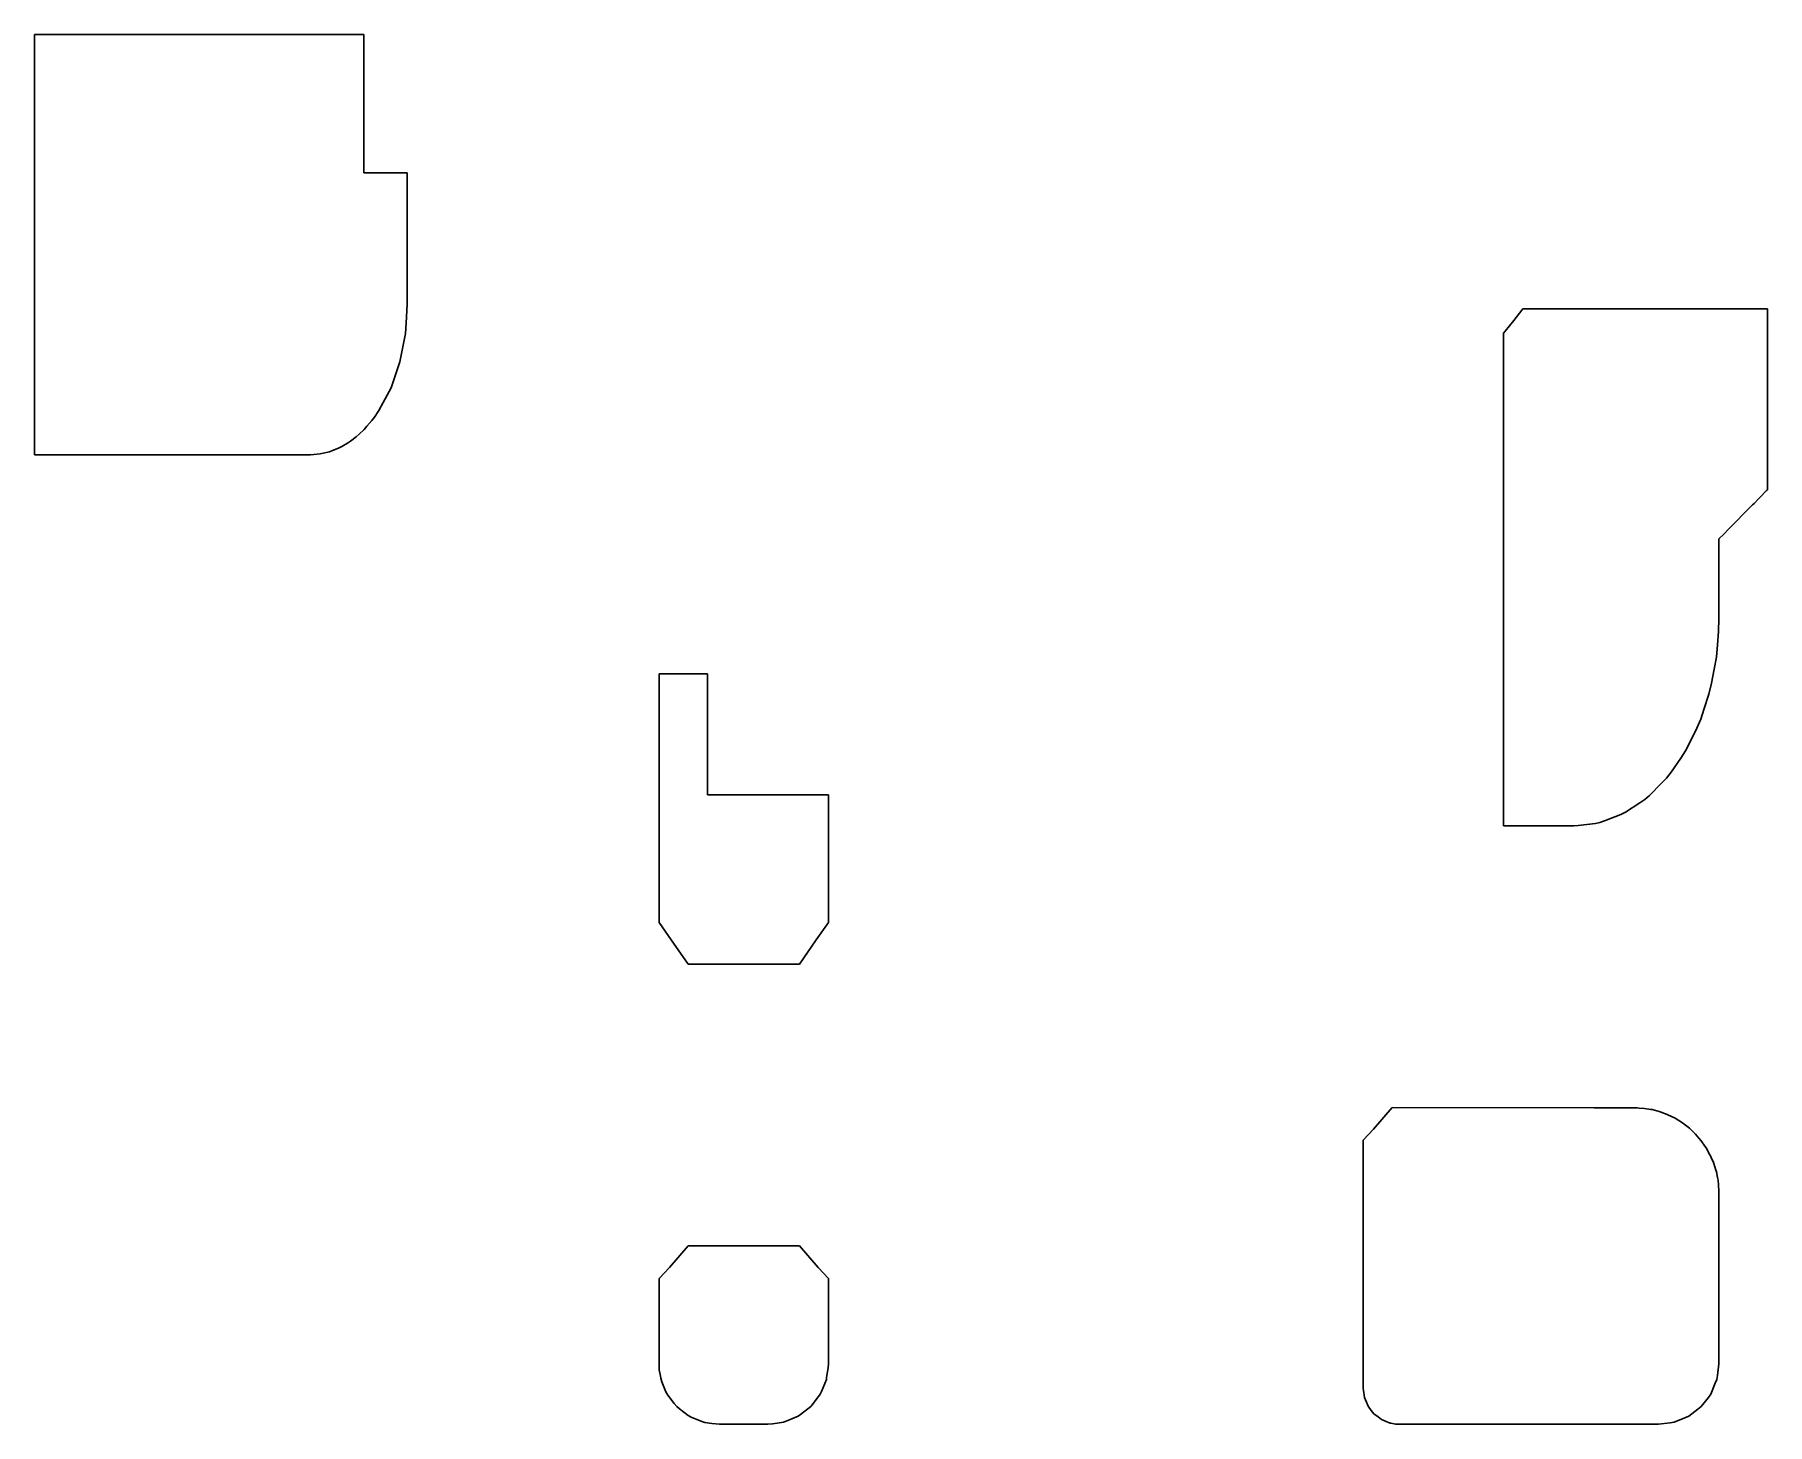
# Model space of a CAD drawing. Header units: metres. Extents: x 2.4 to 74, y -16 to 41.4.
import ezdxf

# ---------------------------------------------------------------- set-up
doc = ezdxf.new("R2010")
doc.units = ezdxf.units.M

msp = doc.modelspace()

# ---------------------------------------------------------------- linework, layer by layer
for p, q in [((8.15, 41.402), (2.4, 41.402)), ((2.4, 41.402), (2.4, 40.985)), ((2.4, 40.985), (2.4, 40.718)), ((16, 41.402), (8.15, 41.402)), ((16, 40.852), (16, 41.402)), ((16, 40.701), (16, 40.852)), ((2.4, 40.718), (2.4, 39.768)), ((16, 40.455), (16, 40.701)), ((16, 39.376), (16, 40.455)), ((2.4, 39.768), (2.4, 39.089)), ((2.4, 39.089), (2.4, 29.862)), ((16, 38.513), (16, 39.376)), ((16, 37.828), (16, 38.513)), ((16, 38.513), (16, 38.513)), ((16, 36.017), (16, 37.828)), ((16, 35.688), (16, 36.017)), ((16.205, 35.688), (16, 35.688)), ((17.8, 35.688), (16.205, 35.688)), ((17.8, 33.794), (17.8, 35.688)), ((17.8, 31.197), (17.8, 33.794)), ((17.8, 30.274), (17.8, 31.197)), ((17.75, 29.484), (17.8, 30.274)), ((2.4, 29.862), (2.4, 28.163)), ((17.723, 29.06), (17.75, 29.484)), ((63.168, 29.158), (63.518, 29.595)), ((63.518, 29.595), (63.9, 30.072)), ((63.9, 30.072), (66.424, 30.072)), ((66.424, 30.072), (67.19, 30.072)), ((67.19, 30.072), (67.535, 30.072)), ((67.535, 30.072), (71.569, 30.072)), ((71.569, 30.072), (71.784, 30.072)), ((71.784, 30.072), (74, 30.072)), ((74, 30.072), (74, 29.569)), ((74, 29.569), (74, 29.091)), ((17.575, 28.3), (17.723, 29.06)), ((63.1, 29.073), (63.168, 29.158)), ((63.1, 26.542), (63.1, 29.073)), ((74, 29.091), (74, 24.332)), ((2.4, 28.163), (2.4, 26.755)), ((17.496, 27.892), (17.575, 28.3)), ((17.255, 27.192), (17.496, 27.892)), ((2.4, 26.755), (2.4, 24.051)), ((16.802, 26.203), (17.126, 26.816)), ((17.126, 26.816), (17.255, 27.192)), ((63.1, 22.176), (63.1, 26.542)), ((16.439, 25.607), (16.628, 25.873)), ((16.628, 25.873), (16.802, 26.203)), ((15.803, 24.895), (16.022, 25.099)), ((16.022, 25.099), (16.132, 25.227)), ((16.132, 25.227), (16.338, 25.463)), ((16.338, 25.463), (16.439, 25.607)), ((14.961, 24.319), (15.09, 24.391)), ((15.09, 24.391), (15.331, 24.524)), ((15.331, 24.524), (15.455, 24.616)), ((15.455, 24.616), (15.686, 24.786)), ((15.686, 24.786), (15.803, 24.895)), ((2.4, 24.051), (6.384, 24.051)), ((6.384, 24.051), (13.8, 24.051)), ((13.8, 24.051), (13.937, 24.061)), ((13.937, 24.061), (14.192, 24.081)), ((14.192, 24.081), (14.328, 24.112)), ((14.328, 24.112), (14.58, 24.17)), ((14.58, 24.17), (14.713, 24.222)), ((14.713, 24.222), (14.961, 24.319)), ((74, 24.332), (74, 22.632)), ((73.639, 22.234), (73.449, 22.042)), ((73.686, 22.282), (73.639, 22.234)), ((73.97, 22.57), (73.686, 22.282)), ((74, 22.6), (73.97, 22.57)), ((74, 22.632), (74, 22.617)), ((74, 22.617), (74, 22.6)), ((63.1, 10.176), (63.1, 22.176)), ((73.155, 21.743), (72.598, 21.178)), ((73.385, 21.976), (73.155, 21.743)), ((73.449, 22.042), (73.385, 21.976)), ((72.2, 20.775), (72, 20.572)), ((72.4, 20.977), (72.2, 20.775)), ((72.598, 21.178), (72.4, 20.977)), ((72, 20.572), (72, 18.821)), ((72, 18.821), (72, 18.644)), ((72, 18.644), (72, 17.292)), ((72, 17.29), (71.981, 16.752)), ((72, 17.292), (72, 17.29)), ((71.981, 16.752), (71.947, 16.195)), ((71.947, 16.195), (71.894, 15.69)), ((71.807, 15.194), (71.697, 14.61)), ((71.894, 15.69), (71.807, 15.194)), ((28.2, 10.45), (28.2, 15)), ((28.2, 15), (29.549, 15)), ((29.549, 15), (30.2, 15)), ((30.2, 15), (30.2, 13.422)), ((71.697, 14.61), (71.584, 14.159)), ((71.584, 14.159), (71.378, 13.533)), ((30.2, 13.422), (30.2, 12.651)), ((71.246, 13.132), (71.087, 12.753)), ((71.378, 13.533), (71.246, 13.132)), ((30.2, 12.651), (30.2, 12.477)), ((30.2, 12.477), (30.2, 12.393)), ((30.2, 12.393), (30.2, 12.22)), ((30.2, 12.22), (30.2, 12.136)), ((71.087, 12.753), (70.784, 12.138)), ((30.2, 12.136), (30.2, 11.975)), ((30.2, 11.975), (30.2, 11.896)), ((30.2, 11.896), (30.2, 11.759)), ((30.2, 11.759), (30.2, 11.69)), ((30.2, 11.69), (30.2, 11.586)), ((30.2, 11.586), (30.2, 11.533)), ((30.2, 11.533), (30.2, 10.634)), ((70.426, 11.515), (70.023, 10.94)), ((70.616, 11.814), (70.426, 11.515)), ((70.784, 12.138), (70.616, 11.814)), ((70.023, 10.94), (69.835, 10.697)), ((28.2, 9.53), (28.2, 10.45)), ((30.2, 10.634), (30.2, 10)), ((63.1, 8.717), (63.1, 10.176)), ((69.631, 10.481), (69.128, 9.979)), ((69.835, 10.697), (69.631, 10.481)), ((28.2, 9.435), (28.2, 9.53)), ((28.2, 8.782), (28.2, 9.435)), ((30.2, 10), (33.351, 10)), ((33.351, 10), (35.2, 10)), ((35.2, 10), (35.2, 8.525)), ((35.2, 10), (35.2, 10)), ((68.73, 9.675), (68.136, 9.28)), ((68.934, 9.813), (68.73, 9.675)), ((69.128, 9.979), (68.934, 9.813)), ((69.128, 9.979), (69.128, 9.979)), ((28.2, 4.722), (28.2, 8.782)), ((63.355, 8.717), (63.1, 8.717)), ((66, 8.717), (63.355, 8.717)), ((66.181, 8.729), (66, 8.717)), ((66.898, 8.819), (66.181, 8.729)), ((67.083, 8.858), (66.898, 8.819)), ((67.264, 8.923), (67.083, 8.858)), ((67.945, 9.183), (67.264, 8.923)), ((68.136, 9.28), (67.945, 9.183)), ((35.2, 8.525), (35.2, 4.722)), ((28.699, 4.009), (28.2, 4.722)), ((35.2, 4.722), (34.701, 4.009)), ((29.4, 3.007), (28.699, 4.009)), ((34.701, 4.009), (34, 3.007)), ((30.815, 3.007), (29.4, 3.007)), ((34, 3.007), (30.815, 3.007)), ((57.728, -3.811), (58.5, -2.911)), ((58.5, -2.911), (66.848, -2.933)), ((66.848, -2.933), (68.623, -2.929)), ((68.623, -2.929), (68.702, -2.939)), ((68.702, -2.939), (68.93, -2.951)), ((68.93, -2.951), (69.181, -2.991)), ((69.181, -2.991), (69.245, -3.001)), ((69.245, -3.001), (69.527, -3.076)), ((69.527, -3.076), (69.565, -3.086)), ((69.565, -3.086), (69.855, -3.197)), ((69.855, -3.197), (69.884, -3.208)), ((69.884, -3.208), (69.887, -3.209)), ((69.887, -3.209), (70.197, -3.36)), ((70.197, -3.36), (70.232, -3.383)), ((70.232, -3.383), (70.496, -3.547)), ((70.496, -3.547), (70.569, -3.603)), ((57.3, -4.268), (57.728, -3.811)), ((57.3, -5.37), (57.3, -4.268)), ((70.569, -3.603), (70.778, -3.766)), ((70.778, -3.766), (70.885, -3.869)), ((70.885, -3.869), (71.037, -4.014)), ((71.037, -4.014), (71.173, -4.173)), ((71.173, -4.173), (71.269, -4.286)), ((71.269, -4.286), (71.422, -4.509)), ((71.422, -4.509), (71.47, -4.578)), ((71.47, -4.578), (71.629, -4.867)), ((71.629, -4.867), (71.639, -4.884)), ((71.639, -4.884), (71.682, -4.984)), ((71.682, -4.984), (71.774, -5.191)), ((57.3, -6.452), (57.3, -5.37)), ((71.774, -5.191), (71.784, -5.222)), ((71.784, -5.222), (71.876, -5.499)), ((71.876, -5.499), (71.893, -5.573)), ((71.893, -5.573), (71.947, -5.805)), ((71.947, -5.805), (71.962, -5.917)), ((71.962, -5.917), (71.987, -6.107)), ((71.987, -6.107), (71.999, -6.382)), ((71.999, -6.382), (72, -6.407)), ((72, -6.407), (72, -7.583)), ((72, -6.407), (72, -6.407)), ((57.3, -6.51), (57.3, -6.452)), ((57.3, -7.29), (57.3, -6.51)), ((57.3, -7.364), (57.3, -7.29)), ((57.3, -14.177), (57.3, -7.364)), ((72, -7.583), (72, -8.39)), ((72, -8.39), (72, -8.537)), ((72, -8.537), (72, -13.5)), ((29.4, -8.621), (28.628, -9.521)), ((31.745, -8.621), (29.4, -8.621)), ((34, -8.621), (31.745, -8.621)), ((34.772, -9.521), (34, -8.621)), ((28.628, -9.521), (28.2, -9.978)), ((28.2, -9.978), (28.2, -10.703)), ((35.2, -9.978), (34.772, -9.521)), ((35.2, -10.595), (35.2, -9.978)), ((28.2, -10.703), (28.2, -11.309)), ((35.2, -11.129), (35.2, -10.595)), ((35.2, -10.595), (35.2, -10.595)), ((28.2, -11.309), (28.2, -11.648)), ((35.2, -11.429), (35.2, -11.129)), ((35.2, -13.5), (35.2, -11.429)), ((28.2, -11.648), (28.2, -13.5)), ((28.2, -13.5), (28.204, -13.581)), ((28.204, -13.581), (28.212, -13.745)), ((35.192, -13.654), (35.2, -13.5)), ((72, -13.5), (71.937, -13.979)), ((28.212, -13.745), (28.26, -14.011)), ((28.26, -14.011), (28.273, -14.093)), ((28.273, -14.093), (28.32, -14.25)), ((28.32, -14.25), (28.487, -14.653)), ((34.909, -14.644), (35.115, -14.147)), ((35.115, -14.147), (35.123, -14.082)), ((35.123, -14.082), (35.192, -13.654)), ((57.3, -14.379), (57.3, -14.177)), ((71.85, -14.304), (71.665, -14.75)), ((71.915, -14.147), (71.85, -14.304)), ((71.937, -13.979), (71.915, -14.147)), ((28.487, -14.653), (28.563, -14.795)), ((28.563, -14.795), (28.831, -15.145)), ((34.537, -15.177), (34.865, -14.75)), ((34.865, -14.75), (34.909, -14.644)), ((57.3, -14.5), (57.3, -14.379)), ((57.313, -14.619), (57.3, -14.5)), ((57.324, -14.683), (57.313, -14.619)), ((57.338, -14.789), (57.324, -14.683)), ((57.351, -14.888), (57.338, -14.789)), ((57.435, -15.091), (57.351, -14.888)), ((71.562, -14.885), (71.268, -15.268)), ((71.665, -14.75), (71.562, -14.885)), ((28.831, -15.145), (28.932, -15.268)), ((28.932, -15.268), (29.047, -15.362)), ((29.047, -15.362), (29.408, -15.639)), ((29.408, -15.639), (29.535, -15.707)), ((29.535, -15.707), (29.963, -15.884)), ((33.453, -15.871), (33.95, -15.665)), ((33.95, -15.665), (34.041, -15.595)), ((34.041, -15.595), (34.468, -15.268)), ((34.468, -15.268), (34.537, -15.177)), ((57.501, -15.25), (57.435, -15.091)), ((57.634, -15.424), (57.501, -15.25)), ((57.739, -15.561), (57.634, -15.424)), ((57.913, -15.694), (57.739, -15.561)), ((58.05, -15.799), (57.913, -15.694)), ((70.593, -15.73), (70.147, -15.915)), ((70.75, -15.665), (70.593, -15.73)), ((71.133, -15.371), (70.75, -15.665)), ((71.268, -15.268), (71.133, -15.371)), ((29.963, -15.884), (30.097, -15.925)), ((30.097, -15.925), (30.384, -15.969)), ((30.384, -15.969), (30.7, -16)), ((30.7, -16), (31.354, -16)), ((31.354, -16), (32.7, -16)), ((32.7, -16), (32.894, -15.981)), ((32.894, -15.981), (33.08, -15.95)), ((33.08, -15.95), (33.347, -15.915)), ((33.347, -15.915), (33.453, -15.871)), ((58.253, -15.883), (58.05, -15.799)), ((58.412, -15.949), (58.253, -15.883)), ((58.457, -15.958), (58.412, -15.949)), ((58.639, -15.991), (58.457, -15.958)), ((58.677, -15.995), (58.639, -15.991)), ((58.715, -15.997), (58.677, -15.995)), ((58.738, -15.999), (58.715, -15.997)), ((58.776, -16), (58.738, -15.999)), ((58.8, -16), (58.776, -16)), ((63.262, -16), (58.8, -16)), ((69.5, -16), (63.262, -16)), ((69.979, -15.937), (69.5, -16)), ((70.147, -15.915), (69.979, -15.937))]:
    msp.add_line(p, q)

doc.saveas('drawing.dxf')
